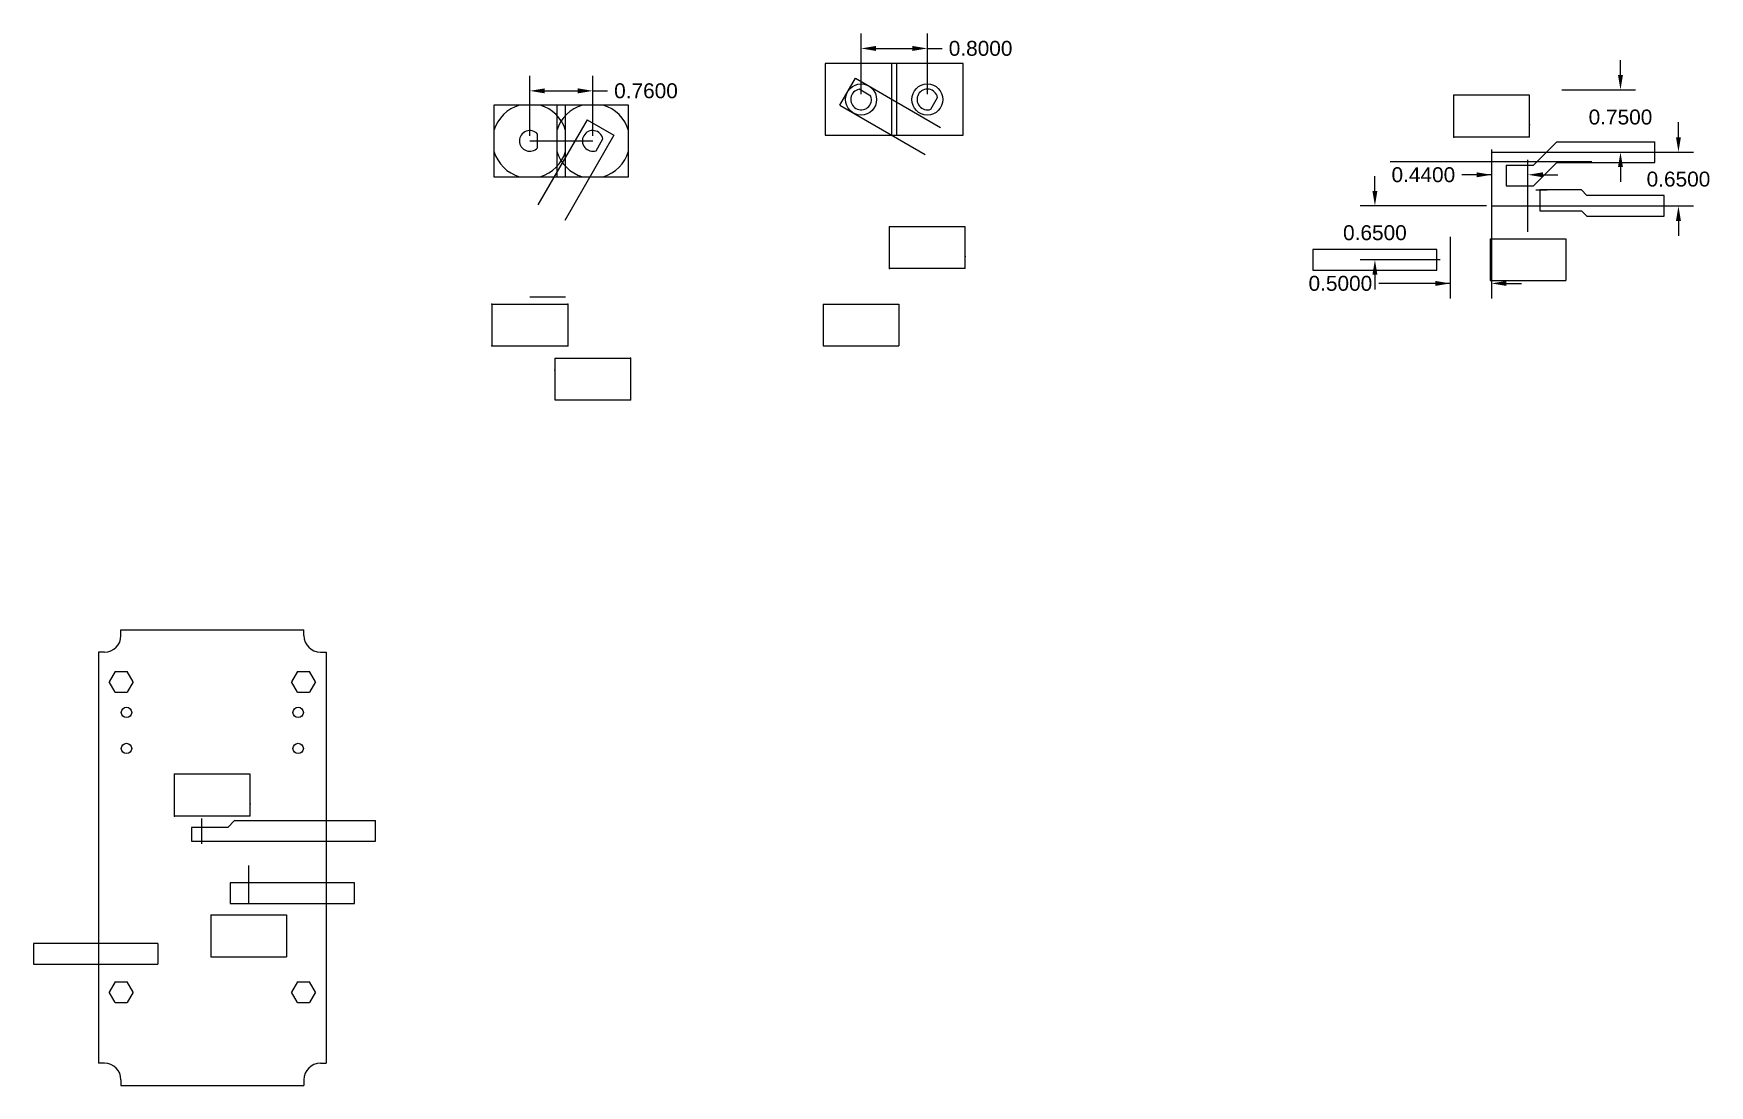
# Model space of a CAD drawing. Header units: inches. Extents: x -3.5 to 16.7, y -5.5 to 7.2.
import ezdxf

# ---------------------------------------------------------------- set-up
doc = ezdxf.new("R2010")
doc.units = ezdxf.units.IN
doc.header["$MEASUREMENT"] = 0
doc.layers.get('0').update_dxf_attribs({"color": 5})
for name, color, linetype in [('Dimensions', 7, 'Continuous'), ('Handle', 6, 'Continuous'), ('PCB', 3, 'Continuous'), ('Standoffs', 30, 'Continuous')]:
    doc.layers.add(name, color=color, linetype=linetype)
doc.styles.get("Standard").update_dxf_attribs({"font": 'arial.ttf'})
doc.dimstyles.get("Standard").update_dxf_attribs({"dimtxt": 0.18, "dimasz": 0.18, "dimexe": 0.18, "dimexo": 0.0625, "dimgap": 0.09, "dimtad": 0, "dimtih": 1, "dimtoh": 1, "dimdec": 4, "dimzin": 0, "dimdsep": 46, "dimtxsty": 'Standard', "dimcen": 0.09, "dimadec": 0, "dimazin": 0, "dimtfac": 1, "dimtdec": 4, "dimtofl": 0, "dimtmove": 0, "dimatfit": 3, "dimfxl": 1, "dimtolj": 1, "dimtzin": 0, "dimarcsym": 0})

# ---------------------------------------------------------------- blocks, each defined once
blk = doc.blocks.new('*D50')
at = {"layer": 'Defpoints', "color": 0}
for p in [(3.218, 6.504), (2.458, 5.9), (3.218, 5.9)]:
    blk.add_point(p, dxfattribs=at)
at = {"layer": 'Dimensions', "color": 0, "lineweight": -2}
for p, q in [((2.458, 5.963), (2.458, 6.684)), ((3.218, 5.963), (3.218, 6.684)), ((2.638, 6.504), (3.038, 6.504)), ((3.218, 6.504), (3.398, 6.504))]:
    blk.add_line(p, q, dxfattribs=at)
at = {"layer": 'Dimensions', "color": 0}
for points in [[(2.638, 6.534), (2.638, 6.474), (2.458, 6.504)], [(3.038, 6.474), (3.038, 6.534), (3.218, 6.504)]]:
    blk.add_solid(points, dxfattribs=at)
at = {"layer": 'Dimensions', "color": 0, "insert": (3.861, 6.504), "char_height": 0.18, "attachment_point": 5}
blk.add_mtext('\\A1;0.7600', dxfattribs=at)
blk = doc.blocks.new('*D60')
at = {"layer": 'Defpoints', "color": 0}
for p in [(7.258, 7.016), (6.458, 6.4), (7.258, 6.4)]:
    blk.add_point(p, dxfattribs=at)
at = {"layer": 'Dimensions', "color": 0, "lineweight": -2}
for p, q in [((6.458, 6.463), (6.458, 7.196)), ((7.258, 6.463), (7.258, 7.196)), ((6.638, 7.016), (7.078, 7.016)), ((7.258, 7.016), (7.438, 7.016))]:
    blk.add_line(p, q, dxfattribs=at)
at = {"layer": 'Dimensions', "color": 0}
for points in [[(6.638, 7.046), (6.638, 6.986), (6.458, 7.016)], [(7.078, 6.986), (7.078, 7.046), (7.258, 7.016)]]:
    blk.add_solid(points, dxfattribs=at)
at = {"layer": 'Dimensions', "color": 0, "insert": (7.901, 7.016), "char_height": 0.18, "attachment_point": 5}
blk.add_mtext('\\A1;0.8000', dxfattribs=at)
blk = doc.blocks.new('*D64')
at = {"layer": 'Defpoints', "color": 0}
for p in [(14.858, 6.515), (14.07, 5.765), (15.627, 5.765)]:
    blk.add_point(p, dxfattribs=at)
at = {"layer": 'Dimensions', "color": 0, "lineweight": -2}
for p, q in [((15.627, 6.695), (15.627, 6.875)), ((14.92, 6.515), (15.807, 6.515)), ((14.133, 5.765), (15.807, 5.765)), ((15.627, 5.585), (15.627, 5.405))]:
    blk.add_line(p, q, dxfattribs=at)
at = {"layer": 'Dimensions', "color": 0}
for points in [[(15.597, 6.695), (15.657, 6.695), (15.627, 6.515)], [(15.657, 5.585), (15.597, 5.585), (15.627, 5.765)]]:
    blk.add_solid(points, dxfattribs=at)
at = {"layer": 'Dimensions', "color": 0, "insert": (15.627, 6.187), "char_height": 0.18, "attachment_point": 5}
blk.add_mtext('\\A1;0.7500', dxfattribs=at)
blk = doc.blocks.new('*D66')
at = {"layer": 'Defpoints', "color": 0}
for p in [(14.07, 5.765), (14.07, 5.115), (16.327, 5.115)]:
    blk.add_point(p, dxfattribs=at)
at = {"layer": 'Dimensions', "color": 0, "lineweight": -2}
for p, q in [((16.327, 5.945), (16.327, 6.125)), ((14.133, 5.765), (16.507, 5.765)), ((14.133, 5.115), (16.507, 5.115)), ((16.327, 4.935), (16.327, 4.755))]:
    blk.add_line(p, q, dxfattribs=at)
at = {"layer": 'Dimensions', "color": 0}
for points in [[(16.297, 5.945), (16.357, 5.945), (16.327, 5.765)], [(16.357, 4.935), (16.297, 4.935), (16.327, 5.115)]]:
    blk.add_solid(points, dxfattribs=at)
at = {"layer": 'Dimensions', "color": 0, "insert": (16.327, 5.438), "char_height": 0.18, "attachment_point": 5}
blk.add_mtext('\\A1;0.6500', dxfattribs=at)
blk = doc.blocks.new('*D67')
at = {"layer": 'Defpoints', "color": 0}
for p in [(14.07, 5.858), (14.51, 5.491), (14.51, 4.74)]:
    blk.add_point(p, dxfattribs=at)
at = {"layer": 'Dimensions', "color": 0, "lineweight": -2}
for p, q in [((14.07, 5.796), (14.07, 5.311)), ((14.51, 4.803), (14.51, 5.671)), ((14.07, 5.491), (13.71, 5.491)), ((13.89, 5.491), (13.71, 5.491)), ((14.69, 5.491), (14.87, 5.491))]:
    blk.add_line(p, q, dxfattribs=at)
at = {"layer": 'Dimensions', "color": 0}
for points in [[(13.89, 5.461), (13.89, 5.521), (14.07, 5.491)], [(14.69, 5.521), (14.69, 5.461), (14.51, 5.491)]]:
    blk.add_solid(points, dxfattribs=at)
at = {"layer": 'Dimensions', "color": 0, "insert": (13.247, 5.491), "char_height": 0.18, "attachment_point": 5}
blk.add_mtext('\\A1;0.4400', dxfattribs=at)
blk = doc.blocks.new('*D68')
at = {"layer": 'Defpoints', "color": 0}
for p in [(14.07, 5.115), (12.662, 4.465), (13.511, 4.465)]:
    blk.add_point(p, dxfattribs=at)
at = {"layer": 'Dimensions', "color": 0, "lineweight": -2}
for p, q in [((12.662, 5.295), (12.662, 5.475)), ((14.008, 5.115), (12.482, 5.115)), ((13.449, 4.465), (12.482, 4.465)), ((12.662, 4.285), (12.662, 4.105))]:
    blk.add_line(p, q, dxfattribs=at)
at = {"layer": 'Dimensions', "color": 0}
for points in [[(12.632, 5.295), (12.692, 5.295), (12.662, 5.115)], [(12.692, 4.285), (12.632, 4.285), (12.662, 4.465)]]:
    blk.add_solid(points, dxfattribs=at)
at = {"layer": 'Dimensions', "color": 0, "insert": (12.662, 4.791), "char_height": 0.18, "attachment_point": 5}
blk.add_mtext('\\A1;0.6500', dxfattribs=at)
blk = doc.blocks.new('*D69')
at = {"layer": 'Defpoints', "color": 0}
for p in [(14.07, 5.858), (13.57, 4.807), (13.57, 4.18)]:
    blk.add_point(p, dxfattribs=at)
at = {"layer": 'Dimensions', "color": 0, "lineweight": -2}
for p, q in [((14.07, 5.796), (14.07, 4)), ((13.57, 4.744), (13.57, 4)), ((13.57, 4.18), (12.708, 4.18)), ((13.39, 4.18), (13.21, 4.18)), ((14.25, 4.18), (14.43, 4.18))]:
    blk.add_line(p, q, dxfattribs=at)
at = {"layer": 'Dimensions', "color": 0}
for points in [[(13.39, 4.15), (13.39, 4.21), (13.57, 4.18)], [(14.25, 4.21), (14.25, 4.15), (14.07, 4.18)]]:
    blk.add_solid(points, dxfattribs=at)
at = {"layer": 'Dimensions', "color": 0, "insert": (12.245, 4.18), "char_height": 0.18, "attachment_point": 5}
blk.add_mtext('\\A1;0.5000', dxfattribs=at)
blk = doc.blocks.new('Standoff')
at = {"layer": 'Standoffs'}
for p, q in [((-0.072, 0.125), (-0.144, 0)), ((-0.072, -0.125), (-0.144, 0)), ((-0.072, 0.125), (0.072, 0.125)), ((0.144, 0), (0.072, 0.125)), ((-0.072, -0.125), (0.072, -0.125)), ((0.144, 0), (0.072, -0.125))]:
    blk.add_line(p, q, dxfattribs=at)

msp = doc.modelspace()

# ---------------------------------------------------------------- linework, layer by layer
for p, q in [((6.89056, 6.83263), (6.02556, 6.83263)), ((6.02556, 6.83263), (6.02556, 5.96763)), ((7.69056, 6.83263), (6.82556, 6.83263)), ((6.82556, 6.83263), (6.82556, 5.96763)), ((6.89056, 5.96763), (6.89056, 6.83263)), ((7.69056, 5.96763), (7.69056, 6.83263)), ((6.20193, 6.3315), (6.38943, 6.65626)), ((6.38943, 6.65626), (7.41783, 6.06251)), ((6.57641, 6.44034), (6.4337, 6.52273)), ((2.89056, 6.33263), (2.02556, 6.33263)), ((2.02556, 6.33263), (2.02556, 5.46763)), ((3.65056, 6.33263), (2.78556, 6.33263)), ((2.78556, 6.33263), (2.78556, 5.46763)), ((2.89056, 5.46763), (2.89056, 6.33263)), ((3.65056, 5.46763), (3.65056, 6.33263)), ((6.20193, 6.3315), (7.23033, 5.73775)), ((7.29827, 6.28177), (7.38066, 6.42449)), ((3.14943, 6.15626), (2.55568, 5.12785)), ((3.14943, 6.15626), (3.47419, 5.96876)), ((2.45806, 5.90013), (3.21806, 5.90013)), ((2.55206, 5.81773), (2.55206, 5.98253)), ((3.47419, 5.96876), (2.88044, 4.94035)), ((3.25827, 5.78177), (3.34066, 5.92449)), ((6.02556, 5.96763), (6.89056, 5.96763)), ((6.82556, 5.96763), (7.69056, 5.96763)), ((2.02556, 5.46763), (2.89056, 5.46763)), ((2.78556, 5.46763), (3.65056, 5.46763)), ((15.28105, 5.646), (12.84705, 5.646)), ((14.60449, 5.30768), (14.74091, 5.30768)), ((2.45806, 4.01938), (2.88806, 4.01938))]:
    msp.add_line(p, q)
for centre, radius in [((6.45806, 6.40013), 0.1875), ((7.25806, 6.40013), 0.1875), ((-2.41132, -0.99701), 0.0625), ((-0.33849, -0.99698), 0.0625), ((-2.41132, -1.43291), 0.0625), ((-0.33846, -1.43291), 0.0625)]:
    msp.add_circle(centre, radius)
for centre, radius, start, end in [((6.45806, 6.40013), 0.125, 101.236078, 18.763922), ((7.25806, 6.40013), 0.125, 11.236078, 288.763922), ((2.45806, 5.90013), 0.45, 106.031272, 163.968728), ((2.45806, 5.90013), 0.45, 16.031272, 73.968728), ((3.21806, 5.90013), 0.45, 106.031272, 163.968728), ((3.21806, 5.90013), 0.45, 16.031272, 73.968728), ((2.45806, 5.90013), 0.125, 41.236078, 318.763922), ((3.21806, 5.90013), 0.125, 11.236078, 288.763922), ((2.45806, 5.90013), 0.45, 196.031272, 253.968728), ((2.45806, 5.90013), 0.45, 286.031272, 343.968728), ((3.21806, 5.90013), 0.45, 196.031272, 253.968728), ((3.21806, 5.90013), 0.45, 286.031272, 343.968728)]:
    msp.add_arc(centre, radius, start, end)
at = {"layer": 'Dimensions'}
for p, q in [((14.07038, 5.76517), (16.07038, 5.76517)), ((14.07038, 5.11517), (16.07038, 5.11517)), ((-1.49989, -2.58521), (-1.49989, -2.27848)), ((-0.93489, -3.30332), (-0.93489, -2.84352))]:
    msp.add_line(p, q, dxfattribs=at)
at = {"layer": 'Handle'}
for p, q in [((14.57799, 5.60828), (14.85988, 5.89017)), ((14.85988, 5.89017), (16.04212, 5.89017)), ((16.04212, 5.64017), (16.04212, 5.89017)), ((14.24549, 5.60828), (14.57799, 5.60828)), ((14.24549, 5.60828), (14.24549, 5.35828)), ((14.57799, 5.35828), (14.85988, 5.64017)), ((14.85988, 5.64017), (16.04212, 5.64017)), ((14.24549, 5.35828), (14.57799, 5.35828)), ((15.15449, 5.30768), (14.65449, 5.30768)), ((14.65449, 5.30768), (14.65449, 5.05768)), ((15.15449, 5.30768), (15.22199, 5.24017)), ((16.15449, 5.24017), (15.22199, 5.24017)), ((16.15449, 4.99017), (16.15449, 5.24017)), ((14.65449, 5.05768), (15.15449, 5.05768)), ((15.15449, 5.05768), (15.22199, 4.99017)), ((15.22199, 4.99017), (16.15449, 4.99017)), ((13.41149, 4.59017), (11.91149, 4.59017)), ((11.91149, 4.59017), (11.91149, 4.34017)), ((13.41149, 4.34017), (13.41149, 4.59017)), ((11.91149, 4.34017), (13.41149, 4.34017)), ((-1.18739, -2.38521), (-1.62489, -2.38521)), ((-1.62489, -2.38521), (-1.62489, -2.55332)), ((-1.18739, -2.38521), (-1.1055, -2.30332)), ((-1.1055, -2.30332), (0.59674, -2.30332)), ((0.59674, -2.55332), (0.59674, -2.30332)), ((-1.62489, -2.55332), (0.59674, -2.55332)), ((0.34011, -3.05332), (-1.15989, -3.05332)), ((-1.15989, -3.05332), (-1.15989, -3.30332)), ((0.34011, -3.30332), (0.34011, -3.05332)), ((-1.15989, -3.30332), (0.34011, -3.30332)), ((-2.03389, -3.78693), (-3.53389, -3.78693)), ((-3.53389, -3.78693), (-3.53389, -4.03693)), ((-2.03389, -3.78693), (-2.03389, -4.03693)), ((-3.53389, -4.03693), (-2.03389, -4.03693))]:
    msp.add_line(p, q, dxfattribs=at)
at = {"layer": 'PCB'}
for p, q in [((14.52799, 6.45128), (13.61299, 6.45128)), ((13.61299, 5.94707), (13.61299, 6.45128)), ((14.52799, 5.94707), (14.52799, 6.45128)), ((14.52799, 5.94707), (13.61299, 5.94707)), ((7.71556, 4.86238), (6.80056, 4.86238)), ((6.80056, 4.35817), (6.80056, 4.86238)), ((7.71556, 4.35817), (7.71556, 4.86238)), ((14.05299, 4.71889), (14.96799, 4.71889)), ((14.05299, 4.71889), (14.05299, 4.21468)), ((14.96799, 4.71889), (14.96799, 4.21468)), ((7.71556, 4.35817), (6.80056, 4.35817)), ((14.05299, 4.21468), (14.96799, 4.21468)), ((2.00056, 3.93059), (2.91556, 3.93059)), ((2.00056, 3.93059), (2.00056, 3.42638)), ((2.91556, 3.93059), (2.91556, 3.42638)), ((6.00056, 3.93059), (6.91556, 3.93059)), ((6.00056, 3.93059), (6.00056, 3.42638)), ((6.91556, 3.93059), (6.91556, 3.42638)), ((2.00056, 3.42638), (2.91556, 3.42638)), ((2.76056, 3.27759), (3.67556, 3.27759)), ((2.76056, 3.27759), (2.76056, 2.77338)), ((3.67556, 3.27759), (3.67556, 2.77338)), ((6.00056, 3.42638), (6.91556, 3.42638)), ((2.76056, 2.77338), (3.67556, 2.77338)), ((-2.478, 0), (-0.27, 0)), ((-2.478, -0.07), (-2.478, 0)), ((-0.27, -0.07), (-0.27, 0)), ((-2.75, -0.27), (-2.75, -5.231)), ((-2.678, -0.27), (-2.75, -0.27)), ((-0.07, -0.27), (0, -0.27)), ((0, -0.27), (0, -5.231)), ((-0.9175, -1.74375), (-1.8325, -1.74375)), ((-1.8325, -2.24796), (-1.8325, -1.74375)), ((-0.9175, -2.24796), (-0.9175, -1.74375)), ((-0.9175, -2.24796), (-1.8325, -2.24796)), ((-1.3925, -3.44204), (-0.4775, -3.44204)), ((-1.3925, -3.44204), (-1.3925, -3.94625)), ((-0.4775, -3.44204), (-0.4775, -3.94625)), ((-1.3925, -3.94625), (-0.4775, -3.94625)), ((-2.678, -5.231), (-2.75, -5.231)), ((-0.07, -5.231), (0, -5.231)), ((-2.478, -5.431), (-2.478, -5.5)), ((-0.27, -5.431), (-0.27, -5.5)), ((-2.478, -5.5), (-0.27, -5.5))]:
    msp.add_line(p, q, dxfattribs=at)
for centre, start, end in [((-2.678, -0.07), 270, 0), ((-0.07, -0.07), 180, 270), ((-2.678, -5.431), 0, 90), ((-0.07, -5.431), 90, 180)]:
    msp.add_arc(centre, 0.2, start, end, dxfattribs=at)
for p in [(13.61299, 6.45128), (14.52799, 6.09222), (13.61299, 5.94707), (6.80056, 4.86238), (7.71556, 4.50332), (6.80056, 4.35817), (2.00056, 3.93059), (2.91556, 3.93059), (2.00056, 3.42638), (2.91556, 3.42638), (3.67556, 3.27759), (2.76056, 3.13244), (3.67556, 2.77338), (-1.8325, -1.74375), (-0.9175, -2.10281), (-1.8325, -2.24796)]:
    msp.add_point(p, dxfattribs=at)

# ---------------------------------------------------------------- block references
at = {"layer": 'Standoffs'}
for p in [(-2.475, -0.63), (-0.275, -0.63), (-2.475, -4.375), (-0.275, -4.375)]:
    msp.add_blockref('Standoff', p, dxfattribs=at)

# ---------------------------------------------------------------- dimensions: what is measured, and where the dimension line sits
at = {"layer": 'Dimensions'}
for base, p1, p2, picture, middle in [((7.25806, 7.01595), (6.45806, 6.40013), (7.25806, 6.40013), '*D60', (7.90138, 7.01595)), ((3.21806, 6.50372), (2.45806, 5.90013), (3.21806, 5.90013), '*D50', (3.86138, 6.50372))]:
    dim = msp.add_linear_dim(base=base, p1=p1, p2=p2, dimstyle='Standard', dxfattribs=at)
    dim.commit()
    dim.dimension.update_dxf_attribs({"geometry": picture, "text_midpoint": middle})
for base, p1, p2, picture, middle in [((15.62676, 5.76517), (14.85776, 6.51517), (14.07038, 5.76517), '*D64', (15.62676, 6.18673)), ((16.32675, 5.11517), (14.07038, 5.76517), (14.07038, 5.11517), '*D66', (16.32675, 5.43824)), ((12.6623, 4.46517), (14.07038, 5.11517), (13.51149, 4.46517), '*D68', (12.6623, 4.79112))]:
    dim = msp.add_linear_dim(base=base, p1=p1, p2=p2, angle=90, dimstyle='Standard', dxfattribs=at)
    dim.commit()
    dim.dimension.update_dxf_attribs({"geometry": picture, "text_midpoint": middle, "dimtype": 160})
for base, p2, picture, middle in [((13.57049, 4.17968), (13.57049, 4.80667), '*D69', (12.24458, 4.17968)), ((14.51049, 5.49121), (14.51049, 4.74017), '*D67', (13.24717, 5.49121))]:
    dim = msp.add_linear_dim(base=base, p1=(14.07049, 5.85828), p2=p2, dimstyle='Standard', dxfattribs=at)
    dim.commit()
    dim.dimension.update_dxf_attribs({"geometry": picture, "text_midpoint": middle, "dimtype": 160})

doc.saveas('drawing.dxf')
